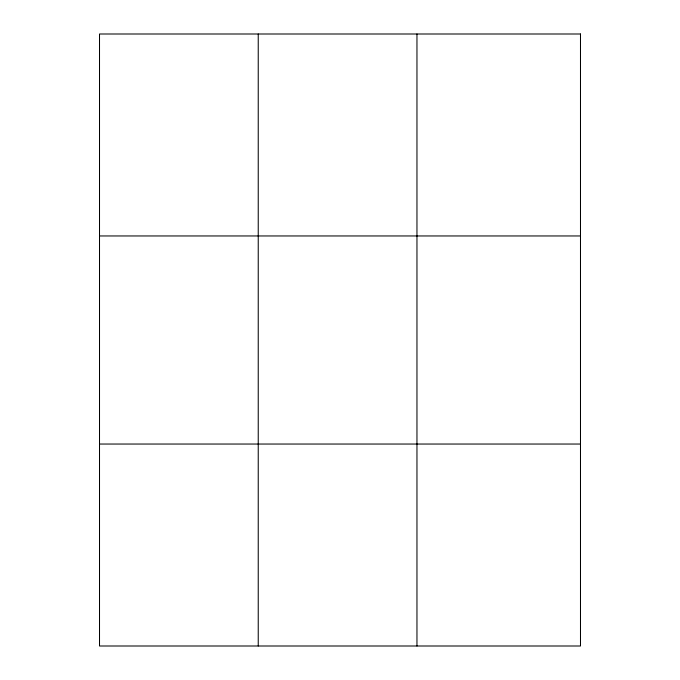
<?xml version="1.0" encoding="UTF-8"?>
<svg xmlns="http://www.w3.org/2000/svg" width="680" height="680" viewBox="0 0 680 680"><rect width="100%" height="100%" fill="white"/><g stroke="black" fill="none" stroke-linecap="round" stroke-linejoin="round"><path stroke-width="1.02" d="M258.238 646L258.238 34M416.959 646L416.959 34M99.509 235.96L580.49 235.96M99.509 444.04L580.49 444.04M580.49 34L580.49 646L99.509 646L99.509 34L580.49 34"/></g></svg>
